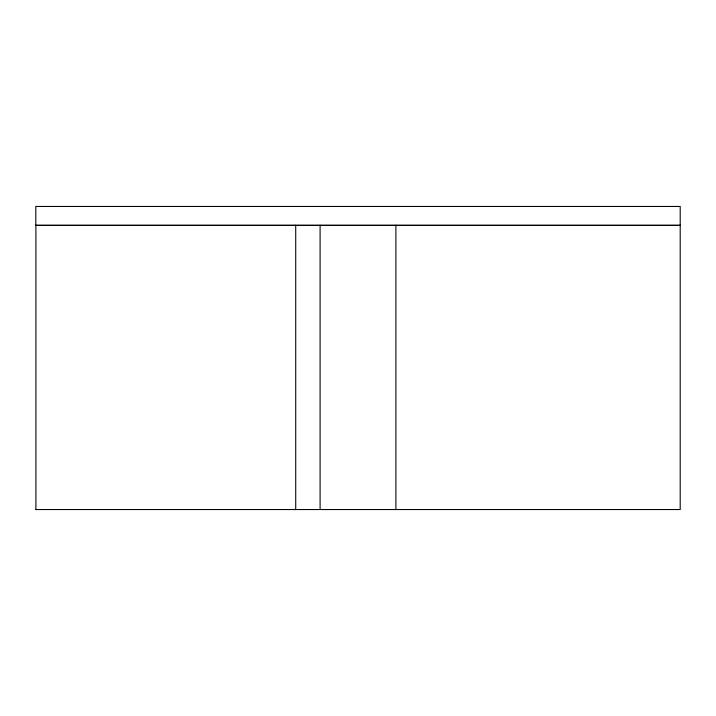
<?xml version="1.0" encoding="UTF-8"?>
<svg xmlns="http://www.w3.org/2000/svg" width="716" height="716" viewBox="0 0 716 716"><rect width="100%" height="100%" fill="white"/><g stroke="black" fill="none" stroke-linecap="round" stroke-linejoin="round"><path stroke-width="1.07" d="M35.827 225.245L680.2 225.245M680.2 225.415L35.8 225.415L35.8 206.459L680.2 206.459L680.2 509.541L35.827 509.541M395.903 225.245L395.903 509.541M320.097 225.245L320.097 509.541M295.717 225.245L295.717 509.541M35.907 225.245L35.907 509.541"/></g></svg>
